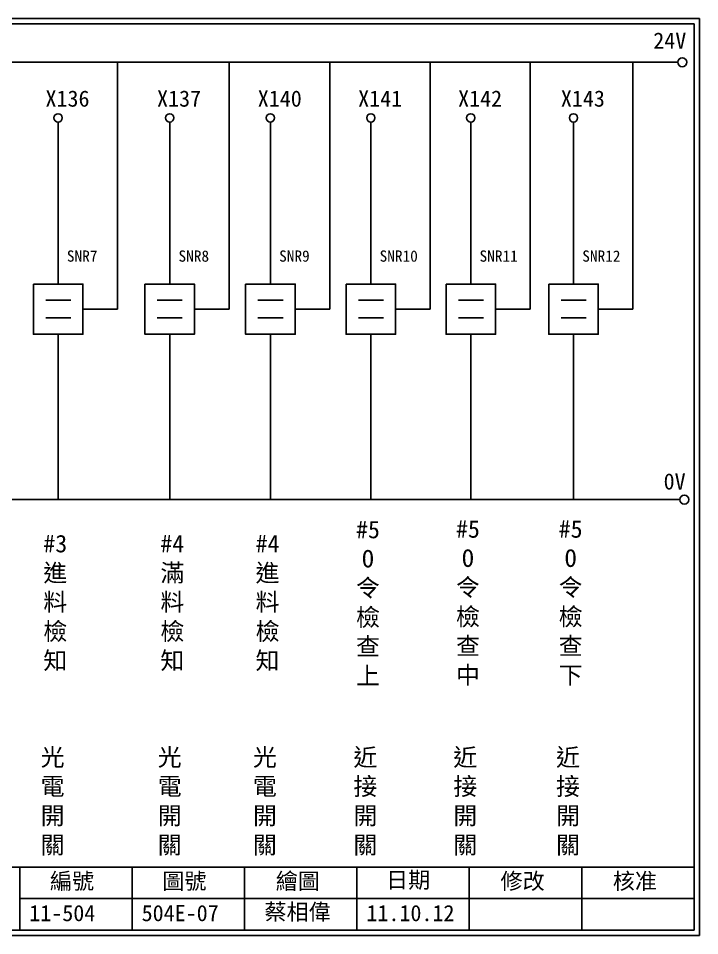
# Model space of a CAD drawing. Extents: x 325 to 612, y 3 to 207.
# Drawn here: x 460.8 to 612.3, y 3 to 207 of the extents above; entities that cross this region are included whole.
import ezdxf

# ---------------------------------------------------------------- set-up
doc = ezdxf.new("R2010")
doc.units = 0
doc.layers.get('0').update_dxf_attribs({"linetype": 'CONTINUOUS'})
doc.layers.add('圖框層', color=7, linetype='CONTINUOUS')
doc.layers.add('標尺寸層', color=3, linetype='CONTINUOUS')
doc.styles.add('CNS', font='romanc.shx', dxfattribs={"bigfont": 'chineset.shx'})
doc.styles.add('STSL', font='KAIU.TTF')

msp = doc.modelspace()

# ---------------------------------------------------------------- linework, layer by layer
for p, q in [((482.83, 142.31), (482.83, 197.22)), ((507.65, 142.31), (507.65, 197.22)), ((530.05, 142.31), (530.05, 197.22)), ((552.39, 142.31), (552.39, 197.22)), ((574.63, 142.31), (574.63, 197.22)), ((597.48, 142.31), (597.48, 197.22)), ((469.6, 147.89), (469.6, 183.91)), ((494.43, 147.89), (494.43, 183.91)), ((516.82, 147.89), (516.82, 183.91)), ((539.17, 147.89), (539.17, 183.91)), ((561.4, 147.89), (561.4, 183.91)), ((584.25, 147.89), (584.25, 183.91)), ((475.12, 142.31), (482.83, 142.31)), ((499.94, 142.31), (507.65, 142.31)), ((522.34, 142.31), (530.05, 142.31)), ((544.68, 142.31), (552.39, 142.31)), ((566.92, 142.31), (574.63, 142.31)), ((589.77, 142.31), (597.48, 142.31)), ((469.6, 136.73), (469.6, 99.96)), ((494.43, 136.73), (494.43, 99.96)), ((516.82, 136.73), (516.82, 99.96)), ((539.17, 136.73), (539.17, 99.96)), ((561.4, 136.73), (561.4, 99.96)), ((584.25, 136.73), (584.25, 99.96))]:
    msp.add_line(p, q)
for points in [[(464.09, 147.89), (475.12, 147.89), (475.12, 136.73), (464.09, 136.73)], [(488.91, 147.89), (499.94, 147.89), (499.94, 136.73), (488.91, 136.73)], [(511.31, 147.89), (522.34, 147.89), (522.34, 136.73), (511.31, 136.73)], [(533.66, 147.89), (544.68, 147.89), (544.68, 136.73), (533.66, 136.73)], [(555.89, 147.89), (566.92, 147.89), (566.92, 136.73), (555.89, 136.73)], [(578.74, 147.89), (589.77, 147.89), (589.77, 136.73), (578.74, 136.73)]]:
    msp.add_lwpolyline(points, close=True)
for centre in [(608.44, 197.22), (608.92, 99.96)]:
    msp.add_circle(centre, 1)
at = {"layer": '圖框層', "color": 7}
for p, q in [((612.32, 206.97), (325.32, 206.97)), ((612.32, 3), (612.32, 206.97)), ((611.07, 205.72), (326.57, 205.72)), ((611.07, 4.25), (611.07, 205.72)), ((326.57, 18.25), (611.07, 18.25)), ((461.07, 4.25), (461.07, 18.25)), ((486.07, 4.25), (486.07, 18.25)), ((511.07, 4.25), (511.07, 18.25)), ((536.07, 4.25), (536.07, 18.25)), ((561.07, 4.25), (561.07, 18.25)), ((586.07, 4.25), (586.07, 18.25)), ((461.07, 11.25), (611.07, 11.25)), ((326.57, 4.25), (611.07, 4.25)), ((325.32, 3), (612.32, 3))]:
    msp.add_line(p, q, dxfattribs=at)
at = {"layer": '標尺寸層', "color": 7}
for p, q in [((329.84, 197.22), (607.44, 197.22)), ((466.84, 144.34), (472.41, 144.34)), ((491.67, 144.34), (497.23, 144.34)), ((514.06, 144.34), (519.63, 144.34)), ((536.41, 144.34), (541.98, 144.34)), ((558.64, 144.34), (564.21, 144.34)), ((581.49, 144.34), (587.06, 144.34)), ((466.84, 140.37), (472.41, 140.37)), ((491.67, 140.37), (497.23, 140.37)), ((514.06, 140.37), (519.63, 140.37)), ((536.41, 140.37), (541.98, 140.37)), ((558.64, 140.37), (564.21, 140.37)), ((581.49, 140.37), (587.06, 140.37)), ((330.05, 99.96), (607.92, 99.96))]:
    msp.add_line(p, q, dxfattribs=at)
for centre in [(469.6, 184.83), (494.43, 184.83), (516.82, 184.83), (539.17, 184.83), (561.4, 184.83), (584.25, 184.83)]:
    msp.add_circle(centre, 0.92, dxfattribs=at)

# ---------------------------------------------------------------- texts
at = {"layer": '圖框層', "color": 4, "style": 'STSL'}
for s, height, p in [('24V', 3.6, (602, 200.22)), ('X136', 3.6, (466.79, 187.33)), ('X137', 3.6, (491.61, 187.33)), ('X140', 3.6, (514.01, 187.33)), ('X141', 3.6, (536.35, 187.33)), ('X142', 3.6, (558.58, 187.33)), ('X143', 3.6, (581.44, 187.33)), ('SNR7', 2.5, (471.55, 152.86)), ('SNR8', 2.5, (496.38, 152.86)), ('SNR9', 2.5, (518.77, 152.86)), ('SNR10', 2.5, (541.12, 152.86)), ('SNR11', 2.5, (563.35, 152.86)), ('SNR12', 2.5, (586.2, 152.86)), ('0V', 3.6, (604.3, 102.2)), ('編號', 3.6, (467.78, 13.34)), ('圖號', 3.6, (492.78, 13.34)), ('繪圖', 3.6, (518.01, 13.34)), ('日期', 3.6, (542.54, 13.59)), ('修改', 3.6, (568.01, 13.34)), ('核准', 3.6, (593.01, 13.34)), ('蔡相偉', 3.6, (515.5, 6.47)), ('11-504', 3.6, (463.18, 6.22)), ('504E-07', 3.6, (488.18, 6.22)), ('11.10.12', 3.6, (538.18, 6.22))]:
    msp.add_text(s, height=height, dxfattribs=at).set_placement(p)
at = {"layer": '標尺寸層', "color": 7, "char_height": 3.9, "width": 4.9608, "attachment_point": 5, "style": 'CNS'}
for s, insert in [('{\\fDFKai-SB|b0|i0|c136|p65;#5\\PO令檢查\\P上}', (538.53, 76.97)), ('{\\fDFKai-SB|b0|i0|c136|p65;#5\\PO令檢查\\P中}', (560.77, 76.97)), ('{\\fDFKai-SB|b0|i0|c136|p65;#5\\PO令檢查\\P下}', (583.62, 76.97)), ('{\\fDFKai-SB|b0|i0|c136|p65;#3進料檢知}', (468.97, 76.97)), ('{\\fDFKai-SB|b0|i0|c136|p65;#4滿料檢知}', (495.01, 76.97)), ('{\\fDFKai-SB|b0|i0|c136|p65;#4進料檢知}', (516.19, 76.97)), ('{\\fDFKai-SB|b0|i0|c136|p65;光電開關}', (468.38, 32.72)), ('{\\fDFKai-SB|b0|i0|c136|p65;光電開關}', (494.42, 32.72)), ('{\\fDFKai-SB|b0|i0|c136|p65;光電開關}', (515.6, 32.72)), ('{\\fDFKai-SB|b0|i0|c136|p65;近接開關}', (537.95, 32.72)), ('{\\fDFKai-SB|b0|i0|c136|p65;近接開關}', (560.18, 32.72)), ('{\\fDFKai-SB|b0|i0|c136|p65;近接開關}', (583.03, 32.72))]:
    msp.add_mtext(s, dxfattribs=dict(at, insert=insert))

doc.saveas('drawing.dxf')
